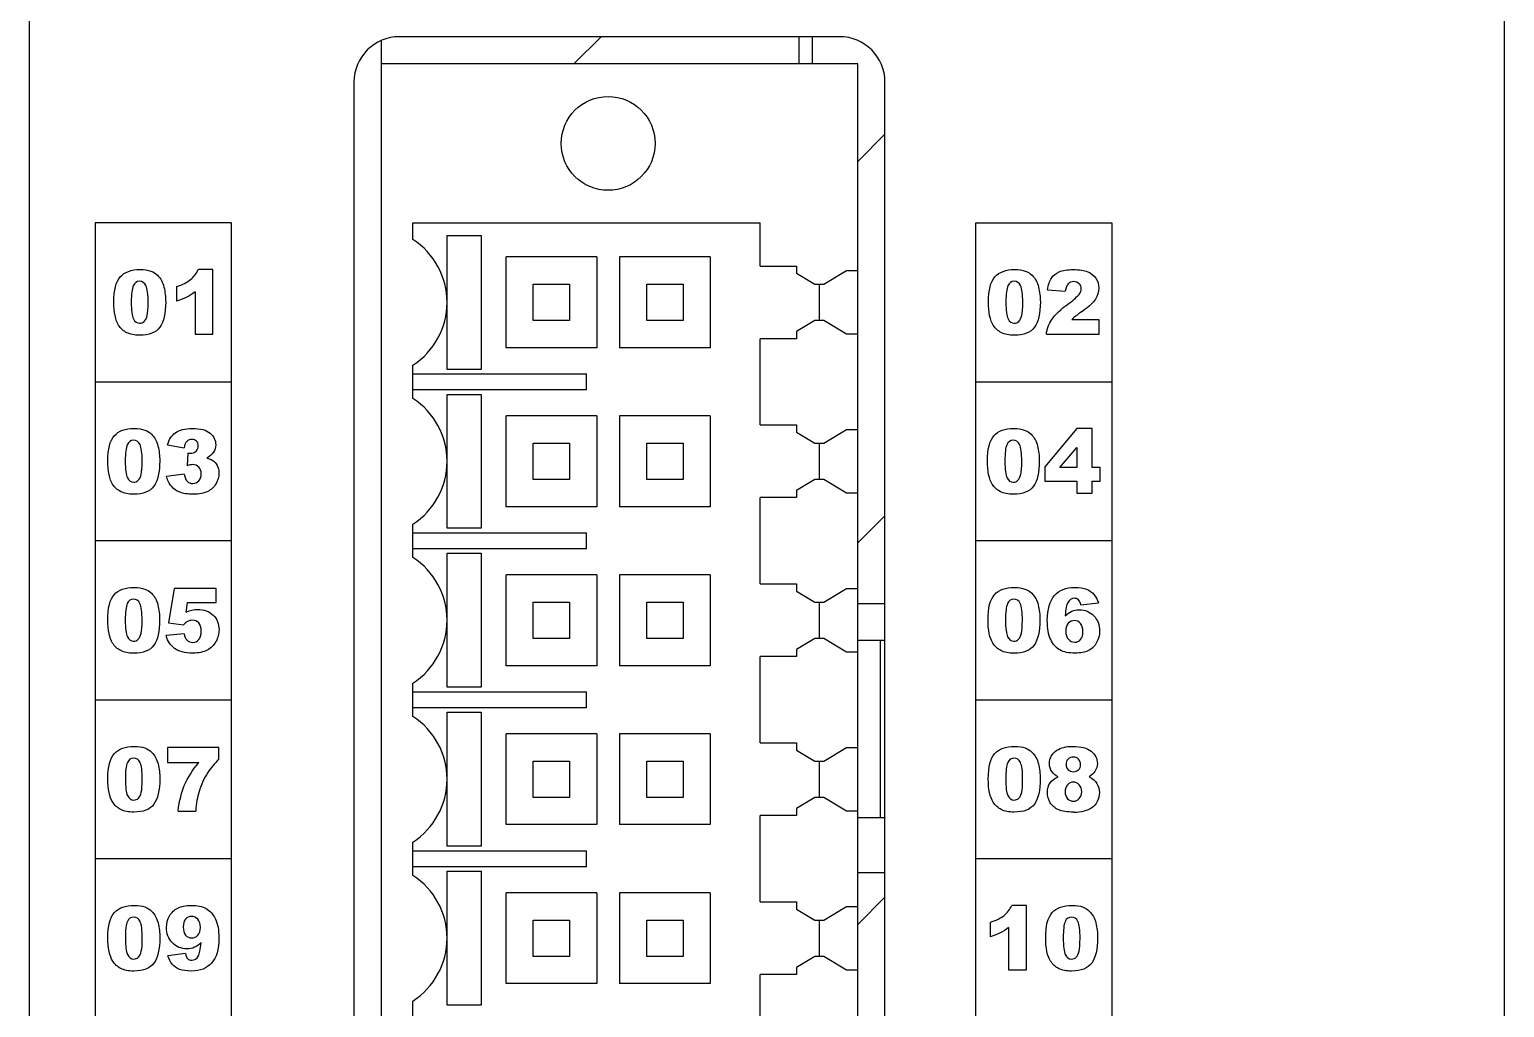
# Model space of a CAD drawing. Header units: millimetres. Extents: x 97 to 129, y 34 to 164.
# Drawn here: x 96.55 to 129.05, y 98.55 to 120.08 of the extents above; entities that cross this region are included whole.
import ezdxf

# ---------------------------------------------------------------- set-up
doc = ezdxf.new("R2010")
doc.units = ezdxf.units.MM
doc.header["$LTSCALE"] = 16.335
doc.layers.get('0').update_dxf_attribs({"linetype": 'CONTINUOUS'})

msp = doc.modelspace()

# ---------------------------------------------------------------- linework, layer by layer
at = {"linetype": 'Continuous'}
for p, q in [((96.551, 39.575), (96.551, 125.475)), ((129.051, 39.575), (129.051, 125.475)), ((104.301, 119.84), (104.301, 119.325)), ((114.401, 119.925), (104.701, 119.925)), ((108.548, 119.325), (109.148, 119.925)), ((113.501, 119.925), (113.501, 119.325)), ((113.801, 119.325), (113.801, 119.925)), ((104.301, 119.325), (104.301, 49.325)), ((114.801, 119.325), (104.301, 119.325)), ((114.801, 49.325), (114.801, 119.325)), ((103.701, 118.925), (103.701, 49.725)), ((115.401, 49.725), (115.401, 118.925)), ((114.801, 117.178), (115.401, 117.778)), ((98.001, 115.825), (98.001, 52.825)), ((101.001, 115.825), (98.001, 115.825)), ((101.001, 52.825), (101.001, 115.825)), ((105.001, 115.457), (105.001, 115.825)), ((105.001, 115.825), (112.651, 115.825)), ((112.651, 114.875), (112.651, 115.825)), ((117.401, 52.825), (117.401, 115.825)), ((117.401, 115.825), (120.401, 115.825)), ((120.401, 115.825), (120.401, 52.825)), ((105.751, 114.079), (105.751, 115.55)), ((105.751, 115.55), (106.503, 115.55)), ((106.503, 115.55), (106.503, 112.6)), ((107.051, 113.075), (107.051, 115.075)), ((109.051, 115.075), (107.051, 115.075)), ((109.051, 115.075), (109.051, 113.075)), ((109.551, 115.075), (109.551, 113.075)), ((111.551, 115.075), (109.551, 115.075)), ((111.551, 115.075), (111.551, 113.075)), ((100.594, 114.798), (100.272, 114.798)), ((100.594, 113.375), (100.594, 114.798)), ((112.651, 114.875), (113.451, 114.875)), ((113.451, 114.875), (113.451, 114.717)), ((114.051, 114.475), (114.551, 114.775)), ((114.551, 114.775), (114.801, 114.775)), ((99.792, 114.423), (99.792, 114.104)), ((107.651, 113.675), (107.651, 114.475)), ((107.651, 114.475), (108.451, 114.475)), ((108.451, 114.475), (108.451, 113.675)), ((110.151, 113.675), (110.151, 114.475)), ((110.151, 114.475), (110.951, 114.475)), ((110.951, 114.475), (110.951, 113.675)), ((113.451, 114.717), (113.854, 114.475)), ((113.854, 114.475), (114.051, 114.475)), ((113.951, 114.475), (113.951, 113.675)), ((100.201, 114.308), (100.201, 113.375)), ((118.984, 114.351), (119.374, 114.32)), ((105.751, 112.6), (105.751, 114.071)), ((108.451, 113.675), (107.651, 113.675)), ((110.951, 113.675), (110.151, 113.675)), ((113.854, 113.675), (113.451, 113.433)), ((113.451, 113.433), (113.451, 113.275)), ((114.051, 113.675), (113.854, 113.675)), ((114.551, 113.374), (114.051, 113.675)), ((120.123, 113.692), (119.515, 113.692)), ((120.123, 113.375), (120.123, 113.692)), ((100.201, 113.375), (100.594, 113.375)), ((112.651, 111.375), (112.651, 113.275)), ((113.451, 113.275), (112.651, 113.275)), ((114.801, 113.374), (114.551, 113.374)), ((118.956, 113.375), (120.123, 113.375)), ((109.051, 113.075), (107.051, 113.075)), ((111.551, 113.075), (109.551, 113.075)), ((105.001, 111.957), (105.001, 112.692)), ((105.001, 112.5), (108.826, 112.5)), ((106.503, 112.6), (105.751, 112.6)), ((108.826, 112.15), (108.826, 112.5)), ((98.001, 112.325), (101.001, 112.325)), ((108.826, 112.15), (105.001, 112.15)), ((117.401, 112.325), (120.401, 112.325)), ((105.751, 110.579), (105.751, 112.05)), ((105.751, 112.05), (106.503, 112.05)), ((106.503, 112.05), (106.503, 109.1)), ((107.051, 109.575), (107.051, 111.575)), ((109.051, 111.575), (107.051, 111.575)), ((109.051, 111.575), (109.051, 109.575)), ((109.551, 111.575), (109.551, 109.575)), ((111.551, 111.575), (109.551, 111.575)), ((111.551, 111.575), (111.551, 109.575)), ((112.651, 111.375), (113.451, 111.375)), ((113.451, 111.375), (113.451, 111.217)), ((113.451, 111.217), (113.854, 110.975)), ((114.051, 110.975), (114.551, 111.275)), ((114.551, 111.275), (114.801, 111.275)), ((119.63, 111.298), (118.922, 110.456)), ((119.969, 111.298), (119.63, 111.298)), ((119.969, 110.438), (119.969, 111.298)), ((99.59, 110.936), (99.958, 110.87)), ((107.651, 110.175), (107.651, 110.975)), ((107.651, 110.975), (108.451, 110.975)), ((108.451, 110.975), (108.451, 110.175)), ((110.151, 110.175), (110.151, 110.975)), ((110.151, 110.975), (110.951, 110.975)), ((110.951, 110.975), (110.951, 110.175)), ((113.854, 110.975), (114.051, 110.975)), ((113.951, 110.975), (113.951, 110.175)), ((119.255, 110.438), (119.63, 110.878)), ((119.63, 110.878), (119.63, 110.438)), ((100.042, 110.757), (100.022, 110.479)), ((105.751, 109.1), (105.751, 110.571)), ((99.958, 110.296), (99.569, 110.244)), ((118.922, 110.456), (118.922, 110.136)), ((119.63, 110.438), (119.255, 110.438)), ((120.145, 110.438), (119.969, 110.438)), ((120.145, 110.136), (120.145, 110.438)), ((108.451, 110.175), (107.651, 110.175)), ((110.951, 110.175), (110.151, 110.175)), ((113.854, 110.175), (113.451, 109.933)), ((113.451, 109.933), (113.451, 109.775)), ((114.051, 110.175), (113.854, 110.175)), ((114.551, 109.874), (114.051, 110.175)), ((114.801, 109.874), (114.551, 109.874)), ((118.922, 110.136), (119.63, 110.136)), ((119.63, 110.136), (119.63, 109.875)), ((119.63, 109.875), (119.969, 109.875)), ((119.969, 109.875), (119.969, 110.136)), ((119.969, 110.136), (120.145, 110.136)), ((109.051, 109.575), (107.051, 109.575)), ((111.551, 109.575), (109.551, 109.575)), ((112.651, 107.875), (112.651, 109.775)), ((113.451, 109.775), (112.651, 109.775)), ((114.801, 108.777), (115.401, 109.377)), ((105.001, 108.457), (105.001, 109.192)), ((105.001, 109), (108.826, 109)), ((106.503, 109.1), (105.751, 109.1)), ((108.826, 108.65), (108.826, 109)), ((101.001, 108.825), (98.001, 108.825)), ((108.826, 108.65), (105.001, 108.65)), ((120.401, 108.825), (117.401, 108.825)), ((105.751, 107.079), (105.751, 108.55)), ((105.751, 108.55), (106.503, 108.55)), ((106.503, 108.55), (106.503, 105.6)), ((107.051, 106.075), (107.051, 108.075)), ((109.051, 108.075), (107.051, 108.075)), ((109.051, 108.075), (109.051, 106.075)), ((109.551, 108.075), (109.551, 106.075)), ((111.551, 108.075), (109.551, 108.075)), ((111.551, 108.075), (111.551, 106.075)), ((99.737, 107.775), (99.614, 107.022)), ((100.661, 107.775), (99.737, 107.775)), ((100.661, 107.464), (100.661, 107.775)), ((112.651, 107.875), (113.451, 107.875)), ((113.451, 107.875), (113.451, 107.717)), ((113.451, 107.717), (113.854, 107.475)), ((114.051, 107.475), (114.551, 107.775)), ((114.551, 107.775), (114.801, 107.775)), ((100.002, 107.254), (100.035, 107.464)), ((100.035, 107.464), (100.661, 107.464)), ((107.651, 106.675), (107.651, 107.475)), ((107.651, 107.475), (108.451, 107.475)), ((108.451, 107.475), (108.451, 106.675)), ((110.151, 106.675), (110.151, 107.475)), ((110.151, 107.475), (110.951, 107.475)), ((110.951, 107.475), (110.951, 106.675)), ((113.854, 107.475), (114.051, 107.475)), ((113.951, 107.475), (113.951, 106.675)), ((115.401, 107.435), (114.801, 107.435)), ((119.715, 107.412), (120.102, 107.459)), ((99.614, 107.022), (99.945, 106.974)), ((105.751, 105.6), (105.751, 107.071)), ((99.957, 106.78), (99.563, 106.737)), ((108.451, 106.675), (107.651, 106.675)), ((110.951, 106.675), (110.151, 106.675)), ((113.854, 106.675), (113.451, 106.433)), ((114.051, 106.675), (113.854, 106.675)), ((114.551, 106.374), (114.051, 106.675)), ((114.801, 106.635), (115.401, 106.635)), ((115.301, 102.735), (115.301, 106.635)), ((113.451, 106.433), (113.451, 106.275)), ((114.801, 106.374), (114.551, 106.374)), ((109.051, 106.075), (107.051, 106.075)), ((111.551, 106.075), (109.551, 106.075)), ((112.651, 104.375), (112.651, 106.275)), ((113.451, 106.275), (112.651, 106.275)), ((105.001, 104.957), (105.001, 105.692)), ((98.001, 105.325), (101.001, 105.325)), ((105.001, 105.5), (108.826, 105.5)), ((106.503, 105.6), (105.751, 105.6)), ((108.826, 105.15), (108.826, 105.5)), ((117.401, 105.325), (120.401, 105.325)), ((108.826, 105.15), (105.001, 105.15)), ((105.751, 103.579), (105.751, 105.05)), ((105.751, 105.05), (106.503, 105.05)), ((106.503, 105.05), (106.503, 102.1)), ((107.051, 102.575), (107.051, 104.575)), ((109.051, 104.575), (107.051, 104.575)), ((109.051, 104.575), (109.051, 102.575)), ((109.551, 104.575), (109.551, 102.575)), ((111.551, 104.575), (109.551, 104.575)), ((111.551, 104.575), (111.551, 102.575)), ((112.651, 104.375), (113.451, 104.375)), ((113.451, 104.375), (113.451, 104.217)), ((99.589, 104.275), (99.589, 103.946)), ((100.725, 104.275), (99.589, 104.275)), ((100.725, 104.012), (100.725, 104.275)), ((113.451, 104.217), (113.854, 103.975)), ((114.051, 103.975), (114.551, 104.275)), ((114.551, 104.275), (114.801, 104.275)), ((99.589, 103.946), (100.28, 103.946)), ((107.651, 103.175), (107.651, 103.975)), ((107.651, 103.975), (108.451, 103.975)), ((108.451, 103.975), (108.451, 103.175)), ((110.151, 103.175), (110.151, 103.975)), ((110.151, 103.975), (110.951, 103.975)), ((110.951, 103.975), (110.951, 103.175)), ((113.854, 103.975), (114.051, 103.975)), ((113.951, 103.975), (113.951, 103.175)), ((105.751, 102.1), (105.751, 103.571)), ((108.451, 103.175), (107.651, 103.175)), ((110.951, 103.175), (110.151, 103.175)), ((113.854, 103.175), (113.451, 102.933)), ((114.051, 103.175), (113.854, 103.175)), ((114.551, 102.874), (114.051, 103.175)), ((99.825, 102.875), (100.213, 102.875)), ((112.651, 100.875), (112.651, 102.775)), ((113.451, 102.775), (112.651, 102.775)), ((113.451, 102.933), (113.451, 102.775)), ((114.801, 102.874), (114.551, 102.874)), ((114.801, 102.735), (115.401, 102.735)), ((109.051, 102.575), (107.051, 102.575)), ((111.551, 102.575), (109.551, 102.575)), ((105.001, 101.457), (105.001, 102.192)), ((106.503, 102.1), (105.751, 102.1)), ((101.001, 101.825), (98.001, 101.825)), ((105.001, 102), (108.826, 102)), ((108.826, 101.65), (108.826, 102)), ((120.401, 101.825), (117.401, 101.825)), ((108.826, 101.65), (105.001, 101.65)), ((105.751, 100.079), (105.751, 101.55)), ((105.751, 101.55), (106.503, 101.55)), ((106.503, 101.55), (106.503, 98.6)), ((114.801, 101.525), (115.401, 101.525)), ((107.051, 99.075), (107.051, 101.075)), ((109.051, 101.075), (107.051, 101.075)), ((109.051, 101.075), (109.051, 99.075)), ((109.551, 101.075), (109.551, 99.075)), ((111.551, 101.075), (109.551, 101.075)), ((111.551, 101.075), (111.551, 99.075)), ((112.651, 100.875), (113.451, 100.875)), ((113.451, 100.875), (113.451, 100.717)), ((114.051, 100.475), (114.551, 100.775)), ((114.551, 100.775), (114.801, 100.775)), ((114.801, 100.377), (115.401, 100.977)), ((118.519, 100.798), (118.197, 100.798)), ((118.519, 99.375), (118.519, 100.798)), ((107.651, 99.675), (107.651, 100.475)), ((107.651, 100.475), (108.451, 100.475)), ((108.451, 100.475), (108.451, 99.675)), ((110.151, 99.675), (110.151, 100.475)), ((110.151, 100.475), (110.951, 100.475)), ((110.951, 100.475), (110.951, 99.675)), ((113.451, 100.717), (113.854, 100.475)), ((113.854, 100.475), (114.051, 100.475)), ((113.951, 100.475), (113.951, 99.675)), ((117.717, 100.423), (117.717, 100.104)), ((118.125, 100.308), (118.125, 99.375)), ((105.751, 98.6), (105.751, 100.071)), ((99.987, 99.737), (99.6, 99.689)), ((108.451, 99.675), (107.651, 99.675)), ((110.951, 99.675), (110.151, 99.675)), ((113.854, 99.675), (113.451, 99.433)), ((114.051, 99.675), (113.854, 99.675)), ((114.551, 99.374), (114.051, 99.675)), ((112.651, 97.375), (112.651, 99.275)), ((113.451, 99.275), (112.651, 99.275)), ((113.451, 99.433), (113.451, 99.275)), ((114.801, 99.374), (114.551, 99.374)), ((118.125, 99.375), (118.519, 99.375)), ((109.051, 99.075), (107.051, 99.075)), ((111.551, 99.075), (109.551, 99.075)), ((105.001, 97.957), (105.001, 98.692)), ((106.503, 98.6), (105.751, 98.6))]:
    msp.add_line(p, q, dxfattribs=at)
msp.add_circle((109.301, 117.575), 1.033, dxfattribs=at)
for centre, radius, start, end in [((104.701, 118.925), 1, 90, 180), ((114.401, 118.925), 1, 0, 90), ((104.101, 114.075), 1.65, 303.0557, 56.9443), ((104.101, 110.575), 1.65, 303.0557, 56.9443), ((104.101, 107.075), 1.65, 303.0557, 56.9443), ((104.101, 103.575), 1.65, 303.0557, 56.9443), ((119.561, 103.921), 1.071, 270.0061, 282.0044), ((104.101, 100.075), 1.65, 303.0557, 56.9443)]:
    msp.add_arc(centre, radius, start, end, dxfattribs=at)
for points in [[(98.552, 114.639), (98.647, 114.745), (98.793, 114.798), (98.99, 114.798)], [(98.99, 114.798), (99.083, 114.798), (99.161, 114.786), (99.222, 114.763)], [(99.222, 114.763), (99.282, 114.74), (99.332, 114.71), (99.37, 114.672)], [(100.1, 114.577), (100.173, 114.636), (100.23, 114.711), (100.272, 114.798)], [(117.823, 114.639), (117.919, 114.745), (118.065, 114.798), (118.261, 114.798)], [(118.261, 114.798), (118.355, 114.798), (118.432, 114.786), (118.493, 114.763)], [(118.493, 114.763), (118.554, 114.74), (118.603, 114.71), (118.641, 114.672)], [(119.068, 114.608), (119.108, 114.669), (119.166, 114.716), (119.24, 114.749)], [(119.24, 114.749), (119.315, 114.781), (119.417, 114.798), (119.549, 114.798)], [(119.549, 114.798), (119.685, 114.798), (119.791, 114.782), (119.867, 114.751)], [(119.867, 114.751), (119.944, 114.72), (120.003, 114.672), (120.047, 114.607)], [(98.408, 114.08), (98.408, 114.346), (98.456, 114.532), (98.552, 114.639)], [(98.837, 114.441), (98.808, 114.376), (98.794, 114.255), (98.794, 114.079)], [(98.976, 114.54), (98.911, 114.54), (98.866, 114.506), (98.837, 114.441)], [(99.118, 114.443), (99.086, 114.507), (99.039, 114.54), (98.976, 114.54)], [(99.166, 114.069), (99.166, 114.254), (99.149, 114.379), (99.118, 114.443)], [(99.37, 114.672), (99.408, 114.635), (99.438, 114.596), (99.46, 114.555)], [(99.46, 114.555), (99.482, 114.514), (99.5, 114.466), (99.513, 114.412)], [(99.513, 114.412), (99.539, 114.307), (99.552, 114.198), (99.552, 114.085)], [(99.792, 114.423), (99.924, 114.465), (100.027, 114.517), (100.1, 114.577)], [(117.68, 114.08), (117.68, 114.346), (117.728, 114.532), (117.823, 114.639)], [(118.109, 114.441), (118.08, 114.376), (118.066, 114.255), (118.066, 114.079)], [(118.248, 114.54), (118.183, 114.54), (118.137, 114.506), (118.109, 114.441)], [(118.389, 114.443), (118.358, 114.507), (118.311, 114.54), (118.248, 114.54)], [(118.437, 114.069), (118.437, 114.254), (118.421, 114.379), (118.389, 114.443)], [(118.641, 114.672), (118.68, 114.635), (118.709, 114.596), (118.731, 114.555)], [(118.731, 114.555), (118.753, 114.514), (118.771, 114.466), (118.785, 114.412)], [(118.785, 114.412), (118.81, 114.307), (118.824, 114.198), (118.824, 114.085)], [(118.984, 114.351), (119, 114.46), (119.027, 114.546), (119.068, 114.608)], [(119.437, 114.485), (119.405, 114.454), (119.384, 114.398), (119.374, 114.32)], [(119.559, 114.532), (119.509, 114.532), (119.468, 114.516), (119.437, 114.485)], [(119.678, 114.486), (119.646, 114.517), (119.607, 114.532), (119.559, 114.532)], [(119.725, 114.377), (119.725, 114.419), (119.709, 114.456), (119.678, 114.486)], [(120.047, 114.607), (120.091, 114.542), (120.113, 114.471), (120.113, 114.391)], [(98.436, 113.783), (98.417, 113.873), (98.408, 113.971), (98.408, 114.08)], [(98.794, 114.079), (98.794, 113.901), (98.809, 113.778), (98.841, 113.714)], [(99.552, 114.085), (99.552, 113.831), (99.509, 113.645), (99.424, 113.527)], [(100.016, 114.19), (99.956, 114.16), (99.882, 114.131), (99.792, 114.104)], [(100.201, 114.308), (100.137, 114.259), (100.075, 114.22), (100.016, 114.19)], [(117.707, 113.783), (117.688, 113.873), (117.68, 113.971), (117.68, 114.08)], [(118.066, 114.079), (118.066, 113.901), (118.081, 113.778), (118.112, 113.714)], [(118.824, 114.085), (118.824, 113.831), (118.781, 113.645), (118.695, 113.527)], [(119.459, 114.059), (119.573, 114.143), (119.645, 114.208), (119.677, 114.252)], [(119.677, 114.252), (119.709, 114.296), (119.725, 114.337), (119.725, 114.377)], [(120.038, 114.146), (119.988, 114.068), (119.897, 113.983), (119.765, 113.89)], [(120.113, 114.391), (120.113, 114.305), (120.087, 114.223), (120.038, 114.146)], [(98.514, 113.572), (98.481, 113.624), (98.455, 113.693), (98.436, 113.783)], [(99.081, 113.657), (99.109, 113.685), (99.131, 113.729), (99.145, 113.789)], [(99.145, 113.789), (99.158, 113.848), (99.166, 113.942), (99.166, 114.069)], [(117.786, 113.572), (117.752, 113.624), (117.727, 113.693), (117.707, 113.783)], [(118.352, 113.657), (118.381, 113.685), (118.403, 113.729), (118.416, 113.789)], [(118.416, 113.789), (118.429, 113.848), (118.437, 113.942), (118.437, 114.069)], [(119.077, 113.699), (119.145, 113.8), (119.272, 113.921), (119.459, 114.059)], [(119.608, 113.776), (119.581, 113.755), (119.551, 113.726), (119.515, 113.692)], [(119.765, 113.89), (119.687, 113.836), (119.635, 113.798), (119.608, 113.776)], [(98.694, 113.407), (98.621, 113.444), (98.561, 113.5), (98.514, 113.572)], [(98.841, 113.714), (98.872, 113.649), (98.918, 113.616), (98.978, 113.616)], [(98.978, 113.616), (99.017, 113.616), (99.052, 113.629), (99.081, 113.657)], [(99.424, 113.527), (99.337, 113.409), (99.189, 113.351), (98.979, 113.351)], [(117.965, 113.407), (117.893, 113.444), (117.833, 113.5), (117.786, 113.572)], [(118.112, 113.714), (118.144, 113.649), (118.19, 113.616), (118.25, 113.616)], [(118.25, 113.616), (118.289, 113.616), (118.323, 113.629), (118.352, 113.657)], [(118.695, 113.527), (118.609, 113.409), (118.461, 113.351), (118.251, 113.351)], [(118.956, 113.375), (118.969, 113.489), (119.009, 113.598), (119.077, 113.699)], [(98.979, 113.351), (98.861, 113.351), (98.766, 113.37), (98.694, 113.407)], [(118.251, 113.351), (118.132, 113.351), (118.038, 113.37), (117.965, 113.407)], [(98.42, 111.139), (98.515, 111.245), (98.661, 111.298), (98.858, 111.298)], [(98.858, 111.298), (98.952, 111.298), (99.029, 111.286), (99.09, 111.263)], [(99.09, 111.263), (99.15, 111.24), (99.2, 111.21), (99.238, 111.172)], [(99.238, 111.172), (99.276, 111.135), (99.306, 111.096), (99.328, 111.055)], [(99.59, 110.936), (99.621, 111.052), (99.679, 111.142), (99.766, 111.204)], [(99.766, 111.204), (99.853, 111.267), (99.976, 111.298), (100.136, 111.298)], [(100.136, 111.298), (100.318, 111.298), (100.45, 111.264), (100.532, 111.196)], [(100.532, 111.196), (100.613, 111.127), (100.654, 111.042), (100.654, 110.939)], [(117.801, 111.139), (117.896, 111.245), (118.042, 111.298), (118.239, 111.298)], [(118.239, 111.298), (118.332, 111.298), (118.41, 111.286), (118.471, 111.263)], [(118.471, 111.263), (118.531, 111.24), (118.581, 111.21), (118.619, 111.172)], [(118.619, 111.172), (118.657, 111.135), (118.687, 111.096), (118.709, 111.055)], [(98.276, 110.58), (98.276, 110.846), (98.324, 111.032), (98.42, 111.139)], [(98.705, 110.941), (98.677, 110.876), (98.662, 110.755), (98.662, 110.579)], [(98.845, 111.04), (98.78, 111.04), (98.734, 111.006), (98.705, 110.941)], [(98.986, 110.943), (98.954, 111.007), (98.908, 111.04), (98.845, 111.04)], [(99.034, 110.569), (99.034, 110.754), (99.017, 110.879), (98.986, 110.943)], [(99.328, 111.055), (99.35, 111.014), (99.368, 110.966), (99.381, 110.912)], [(99.381, 110.912), (99.407, 110.807), (99.42, 110.698), (99.42, 110.585)], [(100.016, 111.015), (99.988, 110.987), (99.968, 110.938), (99.958, 110.87)], [(100.128, 111.057), (100.082, 111.057), (100.045, 111.042), (100.016, 111.015)], [(100.233, 111.018), (100.207, 111.043), (100.172, 111.057), (100.128, 111.057)], [(100.22, 110.801), (100.254, 110.833), (100.271, 110.872), (100.271, 110.916)], [(100.271, 110.916), (100.271, 110.958), (100.258, 110.993), (100.233, 111.018)], [(100.654, 110.939), (100.654, 110.878), (100.637, 110.824), (100.605, 110.775)], [(117.657, 110.58), (117.657, 110.846), (117.705, 111.032), (117.801, 111.139)], [(118.086, 110.941), (118.057, 110.876), (118.043, 110.755), (118.043, 110.579)], [(118.226, 111.04), (118.161, 111.04), (118.115, 111.006), (118.086, 110.941)], [(118.367, 110.943), (118.335, 111.007), (118.289, 111.04), (118.226, 111.04)], [(118.415, 110.569), (118.415, 110.754), (118.398, 110.879), (118.367, 110.943)], [(118.709, 111.055), (118.731, 111.014), (118.749, 110.966), (118.762, 110.912)], [(118.762, 110.912), (118.788, 110.807), (118.801, 110.698), (118.801, 110.585)], [(98.304, 110.283), (98.285, 110.373), (98.276, 110.471), (98.276, 110.58)], [(98.662, 110.579), (98.662, 110.401), (98.678, 110.278), (98.709, 110.214)], [(99.013, 110.289), (99.026, 110.348), (99.034, 110.442), (99.034, 110.569)], [(99.42, 110.585), (99.42, 110.331), (99.378, 110.145), (99.292, 110.027)], [(100.148, 110.502), (100.118, 110.502), (100.076, 110.494), (100.022, 110.479)], [(100.042, 110.757), (100.063, 110.753), (100.08, 110.752), (100.093, 110.752)], [(100.093, 110.752), (100.143, 110.752), (100.185, 110.768), (100.22, 110.801)], [(100.284, 110.448), (100.25, 110.484), (100.205, 110.502), (100.148, 110.502)], [(100.605, 110.775), (100.571, 110.725), (100.522, 110.682), (100.455, 110.646)], [(100.455, 110.646), (100.508, 110.633), (100.55, 110.617), (100.579, 110.599)], [(100.579, 110.599), (100.625, 110.571), (100.661, 110.533), (100.687, 110.486)], [(117.685, 110.283), (117.666, 110.373), (117.657, 110.471), (117.657, 110.58)], [(118.043, 110.579), (118.043, 110.401), (118.058, 110.278), (118.09, 110.214)], [(118.394, 110.289), (118.407, 110.348), (118.415, 110.442), (118.415, 110.569)], [(118.801, 110.585), (118.801, 110.331), (118.758, 110.145), (118.673, 110.027)], [(98.383, 110.072), (98.349, 110.124), (98.323, 110.193), (98.304, 110.283)], [(98.709, 110.214), (98.741, 110.149), (98.786, 110.116), (98.847, 110.116)], [(98.949, 110.157), (98.977, 110.185), (98.999, 110.229), (99.013, 110.289)], [(99.678, 110.026), (99.631, 110.084), (99.594, 110.156), (99.569, 110.244)], [(99.958, 110.296), (99.973, 110.217), (99.996, 110.163), (100.029, 110.132)], [(100.282, 110.145), (100.316, 110.183), (100.334, 110.234), (100.334, 110.298)], [(100.334, 110.298), (100.334, 110.363), (100.317, 110.412), (100.284, 110.448)], [(100.726, 110.319), (100.726, 110.236), (100.704, 110.158), (100.662, 110.084)], [(100.687, 110.486), (100.713, 110.439), (100.726, 110.384), (100.726, 110.319)], [(117.764, 110.072), (117.73, 110.124), (117.704, 110.193), (117.685, 110.283)], [(118.09, 110.214), (118.121, 110.149), (118.167, 110.116), (118.227, 110.116)], [(118.33, 110.157), (118.358, 110.185), (118.38, 110.229), (118.394, 110.289)], [(98.562, 109.907), (98.489, 109.944), (98.429, 110), (98.383, 110.072)], [(98.847, 109.851), (98.729, 109.851), (98.635, 109.87), (98.562, 109.907)], [(98.847, 110.116), (98.886, 110.116), (98.92, 110.129), (98.949, 110.157)], [(99.292, 110.027), (99.206, 109.909), (99.058, 109.851), (98.847, 109.851)], [(99.86, 109.896), (99.786, 109.925), (99.726, 109.969), (99.678, 110.026)], [(100.162, 109.851), (100.034, 109.851), (99.933, 109.866), (99.86, 109.896)], [(100.029, 110.132), (100.061, 110.102), (100.102, 110.087), (100.152, 110.087)], [(100.152, 110.087), (100.204, 110.087), (100.247, 110.107), (100.282, 110.145)], [(100.477, 109.911), (100.397, 109.872), (100.291, 109.851), (100.162, 109.851)], [(100.662, 110.084), (100.619, 110.009), (100.558, 109.951), (100.477, 109.911)], [(117.943, 109.907), (117.87, 109.944), (117.81, 110), (117.764, 110.072)], [(118.228, 109.851), (118.11, 109.851), (118.015, 109.87), (117.943, 109.907)], [(118.227, 110.116), (118.267, 110.116), (118.301, 110.129), (118.33, 110.157)], [(118.673, 110.027), (118.587, 109.909), (118.438, 109.851), (118.228, 109.851)], [(98.275, 107.08), (98.275, 107.346), (98.323, 107.532), (98.418, 107.639)], [(98.418, 107.639), (98.514, 107.745), (98.66, 107.798), (98.857, 107.798)], [(98.857, 107.798), (98.95, 107.798), (99.028, 107.786), (99.089, 107.763)], [(99.089, 107.763), (99.149, 107.74), (99.198, 107.71), (99.237, 107.672)], [(99.237, 107.672), (99.275, 107.635), (99.304, 107.596), (99.326, 107.555)], [(117.671, 107.08), (117.671, 107.346), (117.719, 107.532), (117.815, 107.639)], [(117.815, 107.639), (117.91, 107.745), (118.056, 107.798), (118.253, 107.798)], [(118.253, 107.798), (118.346, 107.798), (118.424, 107.786), (118.485, 107.763)], [(118.485, 107.763), (118.545, 107.74), (118.595, 107.71), (118.633, 107.672)], [(118.633, 107.672), (118.671, 107.635), (118.701, 107.596), (118.723, 107.555)], [(118.978, 107.067), (118.978, 107.319), (119.03, 107.504), (119.137, 107.622)], [(119.137, 107.622), (119.243, 107.739), (119.39, 107.798), (119.579, 107.798)], [(119.579, 107.798), (119.69, 107.798), (119.778, 107.785), (119.843, 107.759)], [(119.843, 107.759), (119.908, 107.733), (119.961, 107.696), (120.004, 107.646)], [(120.004, 107.646), (120.046, 107.597), (120.079, 107.534), (120.102, 107.459)], [(98.704, 107.441), (98.675, 107.376), (98.661, 107.255), (98.661, 107.079)], [(98.843, 107.54), (98.778, 107.54), (98.732, 107.506), (98.704, 107.441)], [(98.985, 107.443), (98.953, 107.507), (98.906, 107.54), (98.843, 107.54)], [(99.032, 107.069), (99.032, 107.254), (99.016, 107.379), (98.985, 107.443)], [(99.326, 107.555), (99.348, 107.514), (99.367, 107.466), (99.38, 107.412)], [(99.38, 107.412), (99.406, 107.307), (99.419, 107.198), (99.419, 107.085)], [(100.002, 107.254), (100.045, 107.274), (100.088, 107.289), (100.13, 107.299)], [(100.13, 107.299), (100.172, 107.309), (100.214, 107.315), (100.256, 107.315)], [(100.256, 107.315), (100.395, 107.315), (100.509, 107.272), (100.596, 107.188)], [(118.1, 107.441), (118.071, 107.376), (118.057, 107.255), (118.057, 107.079)], [(118.239, 107.54), (118.174, 107.54), (118.129, 107.506), (118.1, 107.441)], [(118.381, 107.443), (118.349, 107.507), (118.302, 107.54), (118.239, 107.54)], [(118.428, 107.069), (118.428, 107.254), (118.412, 107.379), (118.381, 107.443)], [(118.723, 107.555), (118.745, 107.514), (118.763, 107.466), (118.776, 107.412)], [(118.776, 107.412), (118.802, 107.307), (118.815, 107.198), (118.815, 107.085)], [(119.428, 107.464), (119.403, 107.418), (119.383, 107.32), (119.372, 107.17)], [(119.372, 107.17), (119.418, 107.217), (119.466, 107.251), (119.515, 107.274)], [(119.575, 107.56), (119.512, 107.56), (119.463, 107.527), (119.428, 107.464)], [(119.515, 107.274), (119.564, 107.297), (119.62, 107.308), (119.685, 107.308)], [(119.663, 107.526), (119.639, 107.548), (119.61, 107.56), (119.575, 107.56)], [(119.715, 107.412), (119.704, 107.465), (119.687, 107.503), (119.663, 107.526)], [(119.685, 107.308), (119.809, 107.308), (119.915, 107.264), (120.001, 107.175)], [(98.303, 106.783), (98.284, 106.873), (98.275, 106.971), (98.275, 107.08)], [(98.661, 107.079), (98.661, 106.901), (98.676, 106.778), (98.708, 106.714)], [(99.011, 106.789), (99.025, 106.848), (99.032, 106.942), (99.032, 107.069)], [(99.419, 107.085), (99.419, 106.831), (99.376, 106.645), (99.29, 106.527)], [(100.031, 107.047), (100.004, 107.033), (99.976, 107.009), (99.945, 106.974)], [(100.14, 107.075), (100.102, 107.075), (100.066, 107.065), (100.031, 107.047)], [(100.282, 107.016), (100.246, 107.054), (100.199, 107.075), (100.14, 107.075)], [(100.336, 106.833), (100.336, 106.916), (100.318, 106.977), (100.282, 107.016)], [(100.596, 107.188), (100.683, 107.103), (100.727, 106.996), (100.727, 106.868)], [(117.699, 106.783), (117.68, 106.873), (117.671, 106.971), (117.671, 107.08)], [(118.057, 107.079), (118.057, 106.901), (118.072, 106.778), (118.104, 106.714)], [(118.408, 106.789), (118.421, 106.848), (118.428, 106.942), (118.428, 107.069)], [(118.815, 107.085), (118.815, 106.831), (118.772, 106.645), (118.687, 106.527)], [(119.053, 106.651), (119.002, 106.756), (118.978, 106.894), (118.978, 107.067)], [(119.44, 107.008), (119.403, 106.968), (119.385, 106.91), (119.385, 106.836)], [(119.576, 107.068), (119.522, 107.068), (119.476, 107.048), (119.44, 107.008)], [(119.709, 107.005), (119.673, 107.047), (119.629, 107.068), (119.576, 107.068)], [(119.763, 106.825), (119.763, 106.904), (119.744, 106.964), (119.709, 107.005)], [(120.001, 107.175), (120.087, 107.085), (120.131, 106.972), (120.131, 106.836)], [(98.381, 106.572), (98.348, 106.624), (98.322, 106.693), (98.303, 106.783)], [(98.708, 106.714), (98.739, 106.649), (98.785, 106.616), (98.845, 106.616)], [(98.845, 106.616), (98.884, 106.616), (98.919, 106.629), (98.947, 106.657)], [(98.947, 106.657), (98.976, 106.685), (98.998, 106.729), (99.011, 106.789)], [(99.635, 106.573), (99.606, 106.617), (99.582, 106.672), (99.563, 106.737)], [(99.957, 106.78), (99.966, 106.717), (99.988, 106.669), (100.023, 106.636)], [(100.023, 106.636), (100.058, 106.604), (100.1, 106.587), (100.149, 106.587)], [(100.149, 106.587), (100.202, 106.587), (100.247, 106.608), (100.282, 106.649)], [(100.282, 106.649), (100.318, 106.69), (100.336, 106.751), (100.336, 106.833)], [(100.66, 106.607), (100.615, 106.523), (100.551, 106.46), (100.469, 106.417)], [(100.727, 106.868), (100.727, 106.778), (100.704, 106.691), (100.66, 106.607)], [(117.777, 106.572), (117.744, 106.624), (117.718, 106.693), (117.699, 106.783)], [(118.104, 106.714), (118.135, 106.649), (118.181, 106.616), (118.241, 106.616)], [(118.241, 106.616), (118.28, 106.616), (118.315, 106.629), (118.343, 106.657)], [(118.343, 106.657), (118.372, 106.685), (118.394, 106.729), (118.408, 106.789)], [(119.256, 106.422), (119.171, 106.47), (119.104, 106.545), (119.053, 106.651)], [(119.385, 106.836), (119.385, 106.759), (119.404, 106.7), (119.443, 106.657)], [(119.443, 106.657), (119.481, 106.614), (119.528, 106.593), (119.583, 106.593)], [(119.583, 106.593), (119.634, 106.593), (119.677, 106.612), (119.711, 106.651)], [(119.711, 106.651), (119.745, 106.69), (119.763, 106.748), (119.763, 106.825)], [(120.131, 106.836), (120.131, 106.743), (120.109, 106.659), (120.065, 106.583)], [(98.561, 106.407), (98.488, 106.444), (98.428, 106.5), (98.381, 106.572)], [(98.846, 106.351), (98.728, 106.351), (98.633, 106.37), (98.561, 106.407)], [(99.29, 106.527), (99.204, 106.409), (99.056, 106.351), (98.846, 106.351)], [(99.747, 106.455), (99.701, 106.489), (99.664, 106.529), (99.635, 106.573)], [(99.915, 106.377), (99.849, 106.394), (99.792, 106.42), (99.747, 106.455)], [(100.152, 106.351), (100.06, 106.351), (99.981, 106.36), (99.915, 106.377)], [(100.469, 106.417), (100.386, 106.373), (100.28, 106.351), (100.152, 106.351)], [(117.957, 106.407), (117.884, 106.444), (117.824, 106.5), (117.777, 106.572)], [(118.242, 106.351), (118.124, 106.351), (118.029, 106.37), (117.957, 106.407)], [(118.687, 106.527), (118.6, 106.409), (118.452, 106.351), (118.242, 106.351)], [(119.594, 106.351), (119.453, 106.351), (119.34, 106.375), (119.256, 106.422)], [(119.884, 106.409), (119.806, 106.371), (119.71, 106.351), (119.594, 106.351)], [(120.065, 106.583), (120.021, 106.506), (119.961, 106.448), (119.884, 106.409)], [(98.278, 103.58), (98.278, 103.846), (98.326, 104.032), (98.421, 104.139)], [(98.421, 104.139), (98.517, 104.245), (98.663, 104.298), (98.859, 104.298)], [(98.846, 104.04), (98.781, 104.04), (98.735, 104.006), (98.707, 103.941)], [(98.987, 103.943), (98.956, 104.007), (98.909, 104.04), (98.846, 104.04)], [(98.859, 104.298), (98.953, 104.298), (99.03, 104.286), (99.091, 104.263)], [(99.091, 104.263), (99.152, 104.24), (99.201, 104.21), (99.24, 104.172)], [(99.24, 104.172), (99.278, 104.135), (99.307, 104.096), (99.329, 104.055)], [(99.329, 104.055), (99.351, 104.014), (99.369, 103.966), (99.383, 103.912)], [(100.725, 104.012), (100.625, 103.922), (100.543, 103.826), (100.477, 103.722)], [(117.677, 103.58), (117.677, 103.846), (117.725, 104.032), (117.82, 104.139)], [(117.82, 104.139), (117.916, 104.245), (118.062, 104.298), (118.258, 104.298)], [(118.245, 104.04), (118.18, 104.04), (118.134, 104.006), (118.106, 103.941)], [(118.386, 103.943), (118.355, 104.007), (118.308, 104.04), (118.245, 104.04)], [(118.258, 104.298), (118.352, 104.298), (118.429, 104.286), (118.49, 104.263)], [(118.49, 104.263), (118.551, 104.24), (118.6, 104.21), (118.639, 104.172)], [(118.639, 104.172), (118.677, 104.135), (118.706, 104.096), (118.728, 104.055)], [(118.728, 104.055), (118.75, 104.014), (118.768, 103.966), (118.782, 103.912)], [(119.024, 103.925), (119.024, 104.042), (119.079, 104.138), (119.19, 104.212)], [(119.19, 104.212), (119.276, 104.27), (119.389, 104.298), (119.531, 104.298)], [(119.434, 104.017), (119.404, 103.987), (119.39, 103.949), (119.39, 103.902)], [(119.55, 104.062), (119.502, 104.062), (119.464, 104.046), (119.434, 104.017)], [(119.531, 104.298), (119.718, 104.298), (119.855, 104.262), (119.945, 104.191)], [(119.664, 104.015), (119.634, 104.046), (119.595, 104.062), (119.55, 104.062)], [(119.709, 103.898), (119.709, 103.946), (119.694, 103.985), (119.664, 104.015)], [(119.945, 104.191), (120.035, 104.12), (120.08, 104.03), (120.08, 103.922)], [(98.707, 103.941), (98.678, 103.876), (98.664, 103.755), (98.664, 103.579)], [(99.035, 103.569), (99.035, 103.754), (99.019, 103.879), (98.987, 103.943)], [(99.383, 103.912), (99.409, 103.807), (99.422, 103.698), (99.422, 103.585)], [(99.969, 103.45), (100.034, 103.604), (100.138, 103.769), (100.28, 103.946)], [(100.477, 103.722), (100.397, 103.596), (100.333, 103.456), (100.286, 103.302)], [(118.106, 103.941), (118.077, 103.876), (118.063, 103.755), (118.063, 103.579)], [(118.434, 103.569), (118.434, 103.754), (118.418, 103.879), (118.386, 103.943)], [(118.782, 103.912), (118.808, 103.807), (118.821, 103.698), (118.821, 103.585)], [(119.081, 103.736), (119.043, 103.79), (119.024, 103.853), (119.024, 103.925)], [(119.215, 103.627), (119.154, 103.66), (119.109, 103.696), (119.081, 103.736)], [(119.39, 103.902), (119.39, 103.853), (119.404, 103.814), (119.435, 103.785)], [(119.435, 103.785), (119.466, 103.755), (119.506, 103.741), (119.556, 103.741)], [(119.556, 103.741), (119.6, 103.741), (119.637, 103.755), (119.666, 103.784)], [(119.666, 103.784), (119.695, 103.813), (119.709, 103.851), (119.709, 103.898)], [(120.026, 103.745), (119.999, 103.704), (119.957, 103.665), (119.9, 103.627)], [(120.08, 103.922), (120.08, 103.859), (120.061, 103.8), (120.026, 103.745)], [(98.306, 103.283), (98.286, 103.373), (98.278, 103.471), (98.278, 103.58)], [(98.664, 103.579), (98.664, 103.401), (98.679, 103.278), (98.71, 103.214)], [(99.014, 103.289), (99.028, 103.348), (99.035, 103.442), (99.035, 103.569)], [(99.422, 103.585), (99.422, 103.331), (99.379, 103.145), (99.293, 103.027)], [(99.825, 102.875), (99.855, 103.103), (99.903, 103.295), (99.969, 103.45)], [(117.705, 103.283), (117.685, 103.373), (117.677, 103.471), (117.677, 103.58)], [(118.063, 103.579), (118.063, 103.401), (118.078, 103.278), (118.109, 103.214)], [(118.413, 103.289), (118.427, 103.348), (118.434, 103.442), (118.434, 103.569)], [(118.821, 103.585), (118.821, 103.331), (118.778, 103.145), (118.692, 103.027)], [(118.981, 103.286), (118.981, 103.368), (119, 103.437), (119.039, 103.494)], [(119.039, 103.494), (119.077, 103.552), (119.135, 103.596), (119.215, 103.627)], [(119.423, 103.454), (119.386, 103.416), (119.369, 103.364), (119.369, 103.299)], [(119.55, 103.511), (119.501, 103.511), (119.459, 103.492), (119.423, 103.454)], [(119.678, 103.452), (119.641, 103.491), (119.598, 103.511), (119.55, 103.511)], [(119.735, 103.3), (119.735, 103.362), (119.716, 103.412), (119.678, 103.452)], [(119.9, 103.627), (119.976, 103.591), (120.032, 103.542), (120.069, 103.483)], [(120.069, 103.483), (120.106, 103.423), (120.125, 103.357), (120.125, 103.284)], [(98.384, 103.072), (98.35, 103.124), (98.325, 103.193), (98.306, 103.283)], [(98.563, 102.907), (98.491, 102.944), (98.431, 103), (98.384, 103.072)], [(98.71, 103.214), (98.742, 103.149), (98.788, 103.116), (98.848, 103.116)], [(98.848, 103.116), (98.887, 103.116), (98.922, 103.129), (98.95, 103.157)], [(99.293, 103.027), (99.207, 102.909), (99.059, 102.851), (98.849, 102.851)], [(98.95, 103.157), (98.979, 103.185), (99.001, 103.229), (99.014, 103.289)], [(100.286, 103.302), (100.25, 103.181), (100.225, 103.039), (100.213, 102.875)], [(117.783, 103.072), (117.749, 103.124), (117.724, 103.193), (117.705, 103.283)], [(117.962, 102.907), (117.89, 102.944), (117.83, 103), (117.783, 103.072)], [(118.109, 103.214), (118.141, 103.149), (118.187, 103.116), (118.247, 103.116)], [(118.247, 103.116), (118.286, 103.116), (118.321, 103.129), (118.349, 103.157)], [(118.692, 103.027), (118.606, 102.909), (118.458, 102.851), (118.248, 102.851)], [(118.349, 103.157), (118.378, 103.185), (118.4, 103.229), (118.413, 103.289)], [(119.042, 103.058), (119.001, 103.126), (118.981, 103.202), (118.981, 103.286)], [(119.221, 102.903), (119.143, 102.938), (119.083, 102.989), (119.042, 103.058)], [(119.369, 103.299), (119.369, 103.237), (119.387, 103.187), (119.425, 103.147)], [(119.425, 103.147), (119.463, 103.108), (119.506, 103.089), (119.554, 103.089)], [(119.554, 103.089), (119.6, 103.089), (119.642, 103.108), (119.679, 103.149)], [(119.679, 103.149), (119.716, 103.189), (119.735, 103.239), (119.735, 103.3)], [(120.077, 103.087), (120.044, 103.026), (120.005, 102.98), (119.959, 102.947)], [(120.125, 103.284), (120.125, 103.214), (120.109, 103.149), (120.077, 103.087)], [(98.849, 102.851), (98.731, 102.851), (98.636, 102.87), (98.563, 102.907)], [(118.248, 102.851), (118.13, 102.851), (118.035, 102.87), (117.962, 102.907)], [(119.561, 102.851), (119.412, 102.851), (119.299, 102.869), (119.221, 102.903)], [(119.959, 102.947), (119.912, 102.914), (119.853, 102.889), (119.784, 102.874)], [(98.422, 100.639), (98.517, 100.745), (98.663, 100.798), (98.86, 100.798)], [(98.86, 100.798), (98.953, 100.798), (99.031, 100.786), (99.092, 100.763)], [(99.092, 100.763), (99.152, 100.74), (99.202, 100.71), (99.24, 100.672)], [(99.818, 100.739), (99.894, 100.778), (99.992, 100.798), (100.108, 100.798)], [(100.108, 100.798), (100.247, 100.798), (100.36, 100.774), (100.445, 100.726)], [(118.025, 100.577), (118.098, 100.636), (118.155, 100.711), (118.197, 100.798)], [(119.085, 100.639), (119.181, 100.745), (119.327, 100.798), (119.523, 100.798)], [(119.523, 100.798), (119.617, 100.798), (119.694, 100.786), (119.755, 100.763)], [(119.755, 100.763), (119.816, 100.74), (119.865, 100.71), (119.903, 100.672)], [(98.278, 100.08), (98.278, 100.346), (98.326, 100.532), (98.422, 100.639)], [(98.707, 100.441), (98.678, 100.376), (98.664, 100.255), (98.664, 100.079)], [(98.847, 100.54), (98.782, 100.54), (98.736, 100.506), (98.707, 100.441)], [(98.988, 100.443), (98.956, 100.507), (98.91, 100.54), (98.847, 100.54)], [(99.036, 100.069), (99.036, 100.254), (99.019, 100.379), (98.988, 100.443)], [(99.24, 100.672), (99.278, 100.635), (99.308, 100.596), (99.33, 100.555)], [(99.33, 100.555), (99.352, 100.514), (99.37, 100.466), (99.383, 100.412)], [(99.57, 100.312), (99.57, 100.405), (99.592, 100.49), (99.636, 100.566)], [(99.636, 100.566), (99.68, 100.643), (99.74, 100.7), (99.818, 100.739)], [(99.991, 100.497), (99.956, 100.458), (99.94, 100.4), (99.94, 100.323)], [(100.12, 100.556), (100.068, 100.556), (100.025, 100.536), (99.991, 100.497)], [(100.259, 100.491), (100.221, 100.534), (100.174, 100.556), (100.12, 100.556)], [(100.316, 100.313), (100.316, 100.389), (100.297, 100.448), (100.259, 100.491)], [(100.445, 100.726), (100.529, 100.678), (100.597, 100.602), (100.648, 100.497)], [(100.648, 100.497), (100.698, 100.392), (100.724, 100.254), (100.724, 100.082)], [(117.717, 100.423), (117.848, 100.465), (117.951, 100.517), (118.025, 100.577)], [(118.942, 100.08), (118.942, 100.346), (118.99, 100.532), (119.085, 100.639)], [(119.371, 100.441), (119.342, 100.376), (119.328, 100.255), (119.328, 100.079)], [(119.51, 100.54), (119.445, 100.54), (119.399, 100.506), (119.371, 100.441)], [(119.651, 100.443), (119.62, 100.507), (119.573, 100.54), (119.51, 100.54)], [(119.699, 100.069), (119.699, 100.254), (119.683, 100.379), (119.651, 100.443)], [(119.903, 100.672), (119.942, 100.635), (119.971, 100.596), (119.993, 100.555)], [(119.993, 100.555), (120.015, 100.514), (120.033, 100.466), (120.047, 100.412)], [(99.383, 100.412), (99.409, 100.307), (99.422, 100.198), (99.422, 100.085)], [(99.699, 99.974), (99.613, 100.063), (99.57, 100.176), (99.57, 100.312)], [(99.94, 100.323), (99.94, 100.245), (99.957, 100.184), (99.992, 100.143)], [(99.992, 100.143), (100.028, 100.101), (100.072, 100.081), (100.125, 100.081)], [(100.125, 100.081), (100.18, 100.081), (100.226, 100.101), (100.262, 100.141)], [(100.262, 100.141), (100.298, 100.181), (100.316, 100.239), (100.316, 100.313)], [(117.94, 100.19), (117.881, 100.16), (117.806, 100.131), (117.717, 100.104)], [(118.125, 100.308), (118.061, 100.259), (117.999, 100.22), (117.94, 100.19)], [(120.047, 100.412), (120.072, 100.307), (120.086, 100.198), (120.086, 100.085)], [(98.306, 99.783), (98.287, 99.873), (98.278, 99.971), (98.278, 100.08)], [(98.385, 99.572), (98.351, 99.624), (98.325, 99.693), (98.306, 99.783)], [(98.664, 100.079), (98.664, 99.901), (98.679, 99.778), (98.711, 99.714)], [(98.951, 99.657), (98.979, 99.685), (99.001, 99.729), (99.015, 99.789)], [(99.015, 99.789), (99.028, 99.848), (99.036, 99.942), (99.036, 100.069)], [(99.422, 100.085), (99.422, 99.831), (99.379, 99.645), (99.294, 99.527)], [(100.017, 99.841), (99.891, 99.841), (99.785, 99.884), (99.699, 99.974)], [(100.187, 99.874), (100.138, 99.851), (100.081, 99.841), (100.017, 99.841)], [(100.331, 99.979), (100.284, 99.931), (100.236, 99.896), (100.187, 99.874)], [(100.273, 99.684), (100.298, 99.73), (100.317, 99.828), (100.331, 99.979)], [(100.724, 100.082), (100.724, 99.829), (100.671, 99.644), (100.564, 99.527)], [(118.969, 99.783), (118.95, 99.873), (118.942, 99.971), (118.942, 100.08)], [(119.048, 99.572), (119.014, 99.624), (118.989, 99.693), (118.969, 99.783)], [(119.328, 100.079), (119.328, 99.901), (119.343, 99.778), (119.374, 99.714)], [(119.614, 99.657), (119.643, 99.685), (119.665, 99.729), (119.678, 99.789)], [(119.678, 99.789), (119.691, 99.848), (119.699, 99.942), (119.699, 100.069)], [(120.086, 100.085), (120.086, 99.831), (120.043, 99.645), (119.957, 99.527)], [(98.564, 99.407), (98.491, 99.444), (98.431, 99.5), (98.385, 99.572)], [(98.711, 99.714), (98.742, 99.649), (98.788, 99.616), (98.848, 99.616)], [(98.848, 99.616), (98.888, 99.616), (98.922, 99.629), (98.951, 99.657)], [(99.294, 99.527), (99.208, 99.409), (99.059, 99.351), (98.849, 99.351)], [(99.698, 99.502), (99.655, 99.552), (99.623, 99.614), (99.6, 99.689)], [(99.859, 99.389), (99.794, 99.415), (99.74, 99.453), (99.698, 99.502)], [(99.987, 99.737), (99.996, 99.683), (100.014, 99.645), (100.038, 99.622)], [(100.038, 99.622), (100.062, 99.6), (100.092, 99.589), (100.127, 99.589)], [(100.564, 99.527), (100.458, 99.409), (100.311, 99.351), (100.122, 99.351)], [(100.127, 99.589), (100.189, 99.589), (100.238, 99.621), (100.273, 99.684)], [(119.227, 99.407), (119.155, 99.444), (119.095, 99.5), (119.048, 99.572)], [(119.374, 99.714), (119.406, 99.649), (119.452, 99.616), (119.512, 99.616)], [(119.512, 99.616), (119.551, 99.616), (119.585, 99.629), (119.614, 99.657)], [(119.957, 99.527), (119.871, 99.409), (119.723, 99.351), (119.513, 99.351)], [(98.849, 99.351), (98.731, 99.351), (98.636, 99.37), (98.564, 99.407)], [(100.122, 99.351), (100.011, 99.351), (99.923, 99.364), (99.859, 99.389)], [(119.513, 99.351), (119.394, 99.351), (119.3, 99.37), (119.227, 99.407)]]:
    msp.add_open_spline(points, degree=3, dxfattribs=at)

doc.saveas('drawing.dxf')
